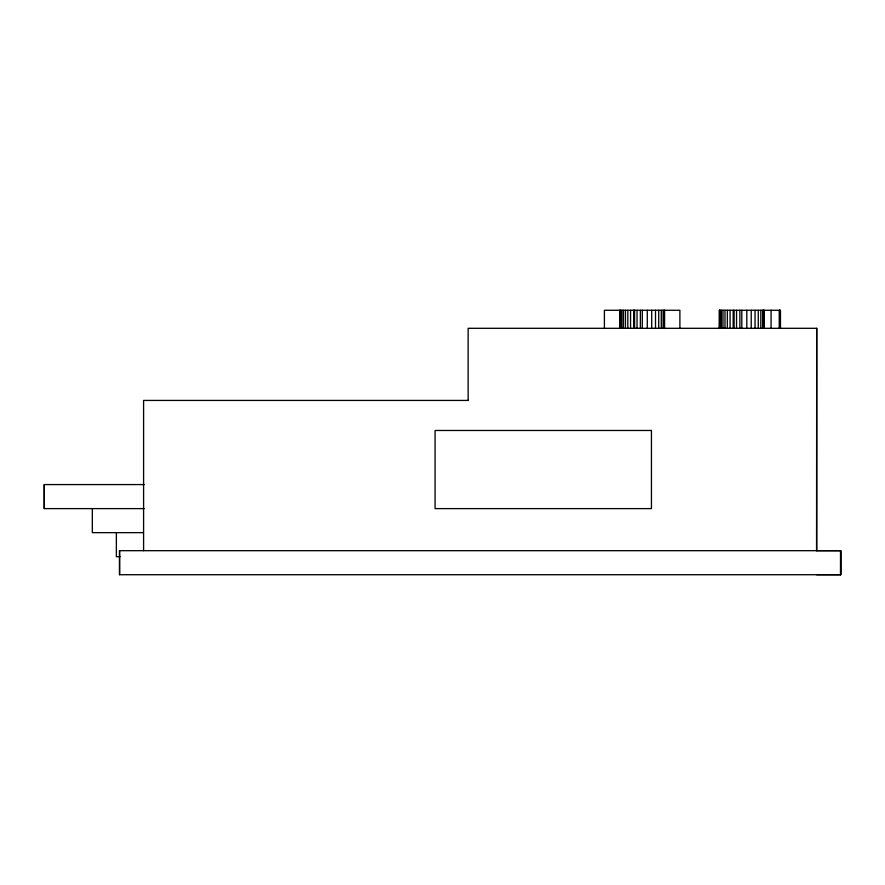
<?xml version="1.0" encoding="UTF-8"?>
<svg xmlns="http://www.w3.org/2000/svg" width="885" height="885" viewBox="0 0 885 885"><rect width="100%" height="100%" fill="white"/><g stroke="black" fill="none" stroke-linecap="round" stroke-linejoin="round"><path stroke-width="1.33" d="M144.288 508.609L44.25 508.609L44.25 484.571L144.31 484.571M119.552 574.719L119.552 550.68L840.75 550.68L840.75 574.719L119.552 574.719L119.552 550.68M468.132 400.429L468.132 328.302L816.711 328.302L816.556 550.68L840.595 550.68L840.584 574.73L816.556 574.719M840.584 574.73L840.595 550.68M468.475 400.429L143.591 400.429L143.591 550.68M143.326 532.648L92.328 532.648L92.328 508.609M120.006 556.687L116.366 556.687L116.366 532.648M816.711 328.302L816.711 550.68M780.47 328.302L780.47 310.27L719.317 310.27L719.317 328.302M780.216 310.27L780.216 328.302M779.486 310.27L779.486 328.302M779.419 310.27L779.419 328.302M771.078 310.27L771.078 328.302M764.098 310.27L764.098 328.302M763.877 310.27L763.877 328.302M762.638 310.27L762.638 328.302M760.812 310.27L760.812 328.302M758.257 310.27L758.257 328.302M755.038 310.27L755.038 328.302M751.221 310.27L751.221 328.302M746.807 310.27L746.807 328.302M741.807 310.27L741.807 328.302M739.871 310.27L739.871 328.302M736.552 310.27L736.552 328.302M734.107 310.27L734.107 328.302M733.178 310.27L733.178 328.302M730.081 310.27L730.081 328.302M727.348 310.27L727.348 328.302M724.981 310.27L724.981 328.302M722.99 310.27L722.99 328.302M721.397 310.27L721.397 328.302M720.268 310.27L720.268 328.302M719.759 328.302L719.793 310.27L719.571 328.302M719.549 310.27L719.549 328.302M679.89 328.302L679.89 310.27L604.4 310.27L604.4 328.302M664.58 310.27L664.58 328.302M664.204 310.27L664.215 328.302M663.119 310.27L663.119 328.302M661.294 310.27L661.294 328.302M658.728 310.27L658.728 328.302M655.508 310.27L655.508 328.302M651.703 310.27L651.703 328.302M647.289 310.27L647.289 328.302M642.289 310.27L642.289 328.302M640.353 310.27L640.353 328.302M637.034 310.27L637.034 328.302M634.589 310.27L634.589 328.302M634.125 310.27L634.125 328.302M633.66 310.27L633.66 328.302M630.562 310.27L630.562 328.302M627.83 310.27L627.83 328.302M625.463 310.27L625.463 328.302M623.46 310.27L623.46 328.302M621.878 310.27L621.878 328.302M620.739 310.27L620.739 328.302M620.064 310.27L620.064 328.302M619.832 310.27L619.832 328.302M44.25 484.571L44.25 508.609M651.437 430.475L435.077 430.475L435.077 508.609L651.437 508.609L651.437 430.475M763.633 328.302L763.622 310.27L763.611 328.302"/></g></svg>
